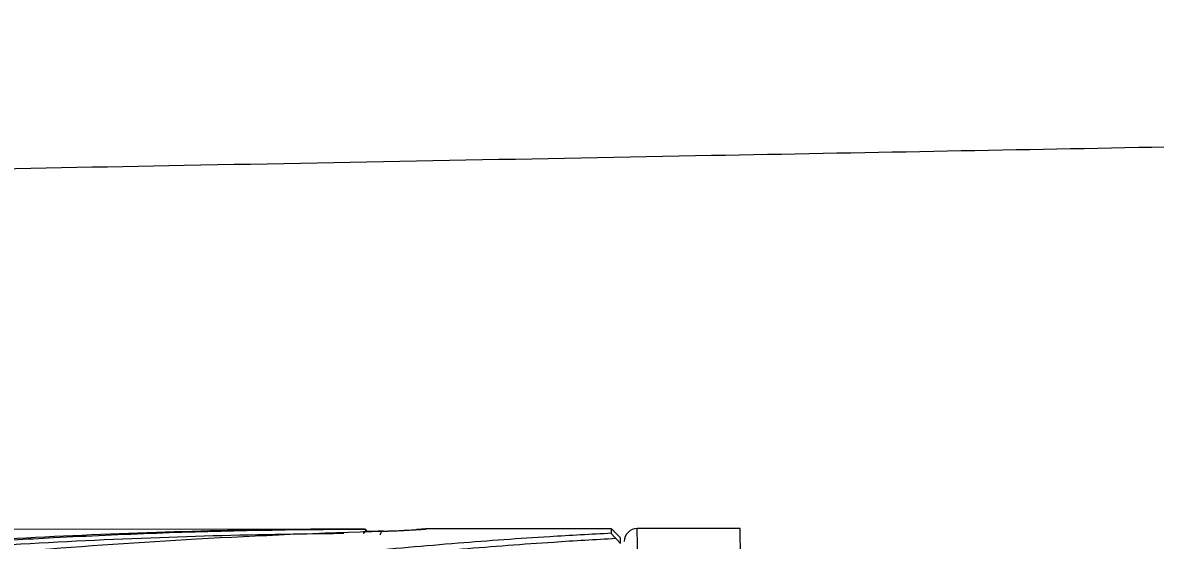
# Model space of a CAD drawing. Extents: x 16539 to 19738, y -91 to 2224.
# Drawn here: x 17740.02 to 17766.42, y 1947.58 to 1959.64 of the extents above; entities that cross this region are included whole.
import ezdxf

# ---------------------------------------------------------------- set-up
doc = ezdxf.new("R2010")
doc.units = 0
doc.header["$LTSCALE"] = 10
doc.header["$MEASUREMENT"] = 0
doc.header["$PDMODE"] = 3
doc.header["$PDSIZE"] = -10
doc.layers.get('0').update_dxf_attribs({"linetype": 'CONTINUOUS'})
doc.layers.get('DEFPOINTS').update_dxf_attribs({"linetype": 'CONTINUOUS'})
doc.layers.add('1', color=7, linetype='CONTINUOUS')
doc.styles.add('Daelim Dimension', font='NanumGothic.ttf')
doc.dimstyles.new('DEFAULT', dxfattribs={"dimscale": 2, "dimtxt": 2, "dimasz": 2, "dimexe": 0, "dimexo": 2, "dimgap": 1, "dimtad": 1, "dimdec": 1, "dimzin": 9, "dimdsep": 46, "dimtxsty": 'Daelim Dimension', "dimcen": 0.5, "dimclrd": 5, "dimclre": 5, "dimclrt": 256, "dimadec": 1, "dimazin": 0, "dimtfac": 1, "dimtdec": 1, "dimtix": 1, "dimtmove": 0, "dimatfit": 3, "dimfxl": 1, "dimtolj": 1, "dimtzin": 1, "dimlwd": 9, "dimlwe": 9, "dimarcsym": 0})

# ---------------------------------------------------------------- blocks, each defined once
blk = doc.blocks.new('*D22')
at = {"color": 5, "lineweight": 9, "ltscale": 0.5, "transparency": 16777216}
for p, q in [((17622.78, 2064.783), (18054.86, 2064.783)), ((18052.86, 1462.432), (18052.86, 2056.783)), ((17517.576, 1454.432), (18054.86, 1454.432))]:
    blk.add_line(p, q, dxfattribs=at)
at = {"color": 5, "ltscale": 0.5, "transparency": 16777216}
for points in [[(18051.527, 2056.783), (18054.193, 2056.783), (18052.86, 2064.783)], [(18051.527, 1462.432), (18054.193, 1462.432), (18052.86, 1454.432)]]:
    blk.add_solid(points, dxfattribs=at)
at = {"layer": 'DEFPOINTS', "color": 0, "ltscale": 0.5, "transparency": 16777216}
for p in [(17618.78, 2064.783), (18052.86, 2064.783), (17513.576, 1454.432)]:
    blk.add_point(p, dxfattribs=at)
at = {"color": 7, "ltscale": 0.5, "transparency": 16777216, "insert": (18039.973, 1759.608), "char_height": 20, "attachment_point": 5, "rotation": 90, "style": 'Daelim Dimension'}
blk.add_mtext('\\A1;610', dxfattribs=at)
blk = doc.blocks.new('*D27')
at = {"color": 5, "lineweight": 9, "ltscale": 0.5, "transparency": 16777216}
for p, q in [((17546.676, 2064.9), (17895.751, 2064.9)), ((17893.751, 1615.973), (17893.751, 2056.9)), ((17517.701, 1607.973), (17895.751, 1607.973))]:
    blk.add_line(p, q, dxfattribs=at)
at = {"color": 5, "ltscale": 0.5, "transparency": 16777216}
for points in [[(17892.418, 2056.9), (17895.085, 2056.9), (17893.751, 2064.9)], [(17892.418, 1615.973), (17895.085, 1615.973), (17893.751, 1607.973)]]:
    blk.add_solid(points, dxfattribs=at)
at = {"layer": 'DEFPOINTS', "color": 0, "ltscale": 0.5, "transparency": 16777216}
for p in [(17542.676, 2064.9), (17893.751, 2064.9), (17513.701, 1607.973)]:
    blk.add_point(p, dxfattribs=at)
at = {"color": 7, "ltscale": 0.5, "transparency": 16777216, "insert": (17880.979, 1836.436), "char_height": 20, "attachment_point": 5, "rotation": 90, "style": 'Daelim Dimension'}
blk.add_mtext('\\A1;457', dxfattribs=at)

msp = doc.modelspace()

# ---------------------------------------------------------------- linework, layer by layer
at = {"layer": '1', "color": 7, "linetype": 'Continuous', "lineweight": 18}
for p, q in [((17747.804, 1947.846), (17739.413, 1947.833)), ((17753.743, 1947.855), (17749.413, 1947.849)), ((17753.956, 1947.644), (17753.743, 1947.855)), ((17756.743, 1947.86), (17754.343, 1947.856))]:
    msp.add_line(p, q, dxfattribs=at)
for centre, major_axis, ratio, start_param, end_param in [((17753.776, 1926.855), (0.033, -21), 0.00156, 3.040098, 3.14159), ((17754.344, 1947.556), (0, -0.3), 0.999999, 3.141593, 4.712389), ((17754.376, 1926.856), (-0.033, 21), 0.00156, 3.141593, 6.276937), ((17754.376, 1926.856), (-0.033, 21), 0.00156, 6.276937, 6.283185), ((17756.776, 1926.86), (0.033, -21), 0.00156, 0.004399, 3.141593), ((17753.988, 1926.856), (0.033, -20.788), 0.00156, 3.026454, 3.14159)]:
    msp.add_ellipse(centre, major_axis=major_axis, ratio=ratio, start_param=start_param, end_param=end_param, dxfattribs=at)
for points, knots in [([(17623.617, 1954.064), (17623.836, 1954.068), (17626.13, 1954.111), (17630.46, 1954.193), (17636.797, 1954.312), (17645.208, 1954.47), (17656.423, 1954.681), (17669.132, 1954.92), (17680.59, 1955.135), (17690.283, 1955.317), (17700.402, 1955.507), (17710.85, 1955.704), (17721.531, 1955.904), (17732.563, 1956.111), (17744.161, 1956.329), (17755.571, 1956.544), (17766.626, 1956.751), (17777.104, 1956.948), (17787.538, 1957.144), (17797.639, 1957.334), (17806.593, 1957.502), (17814.313, 1957.648), (17820.763, 1957.769), (17825.69, 1957.862), (17829.104, 1957.927), (17831.074, 1957.964), (17831.55, 1957.973), (17831.546, 1957.973)], [0, 0, 0, 0, 0.003934, 0.041175, 0.074983, 0.107244, 0.171067, 0.235526, 0.272459, 0.309635, 0.347074, 0.384781, 0.422744, 0.461008, 0.501856, 0.546437, 0.58477, 0.625473, 0.66858, 0.71415, 0.762209, 0.804197, 0.84801, 0.89369, 0.929062, 0.965277, 1, 1, 1, 1]), ([(17712.593, 1941.894), (17712.617, 1941.903), (17713.032, 1942.048), (17713.875, 1942.334), (17715.162, 1942.748), (17716.566, 1943.173), (17718.096, 1943.607), (17719.763, 1944.048), (17721.581, 1944.494), (17723.566, 1944.942), (17725.737, 1945.388), (17728.117, 1945.827), (17730.729, 1946.255), (17733.606, 1946.662), (17736.782, 1947.04), (17740.304, 1947.374), (17744.224, 1947.645), (17746.978, 1947.759), (17748.43, 1947.798)], [0, 0, 0, 0, 0.002072, 0.035968, 0.072811, 0.112793, 0.156152, 0.203178, 0.254251, 0.309821, 0.370386, 0.436502, 0.508863, 0.588303, 0.675808, 0.772484, 0.880035, 1, 1, 1, 1]), ([(17747.988, 1947.846), (17747.476, 1947.846), (17745.858, 1947.837), (17743.087, 1947.778), (17739.755, 1947.63), (17736.558, 1947.414), (17733.623, 1947.151), (17730.936, 1946.855), (17728.697, 1946.562), (17727.35, 1946.363), (17726.826, 1946.282)], [0, 0, 0, 0, 0.072336, 0.228455, 0.391459, 0.543336, 0.68104, 0.807743, 0.925103, 1, 1, 1, 1]), ([(17738.841, 1947.537), (17739.474, 1947.578), (17740.107, 1947.615), (17741.539, 1947.689), (17742.338, 1947.724), (17744.735, 1947.809), (17746.335, 1947.84), (17747.935, 1947.846)], [0, 0, 0, 0, 0.209069, 0.209069, 0.472713, 0.472713, 1, 1, 1, 1]), ([(17747.935, 1947.846), (17747.94, 1947.846), (17747.945, 1947.846), (17747.955, 1947.846), (17747.96, 1947.846), (17747.969, 1947.846), (17747.974, 1947.846), (17747.981, 1947.846), (17747.985, 1947.846), (17747.988, 1947.846)], [0, 0, 0, 0, 0.25, 0.25, 0.5, 0.5, 0.75, 0.75, 1, 1, 1, 1]), ([(17747.988, 1947.846), (17747.989, 1947.846), (17747.992, 1947.846), (17747.995, 1947.846), (17747.998, 1947.846), (17748, 1947.845), (17748.003, 1947.845), (17748.005, 1947.844), (17748.007, 1947.843), (17748.009, 1947.842), (17748.011, 1947.841), (17748.012, 1947.84), (17748.013, 1947.839), (17748.014, 1947.837), (17748.015, 1947.836), (17748.016, 1947.834), (17748.016, 1947.832), (17748.017, 1947.83), (17748.017, 1947.828), (17748.017, 1947.826), (17748.017, 1947.824), (17748.016, 1947.821), (17748.015, 1947.819), (17748.014, 1947.814), (17748.011, 1947.808), (17748.007, 1947.799), (17748.001, 1947.79), (17747.994, 1947.782), (17747.989, 1947.774), (17747.984, 1947.769), (17747.979, 1947.763), (17747.974, 1947.756), (17747.967, 1947.75), (17747.962, 1947.745), (17747.959, 1947.743)], [0, 0, 0, 0, 0.021373, 0.042838, 0.064276, 0.085578, 0.106668, 0.127599, 0.148455, 0.169312, 0.190233, 0.211241, 0.232355, 0.253591, 0.274969, 0.296514, 0.318251, 0.340201, 0.362392, 0.384878, 0.407718, 0.430972, 0.454696, 0.478893, 0.546695, 0.613419, 0.68074, 0.749196, 0.787216, 0.826186, 0.866096, 0.907701, 0.951968, 1, 1, 1, 1]), ([(17748.43, 1947.798), (17748.435, 1947.798), (17748.446, 1947.798), (17748.463, 1947.799), (17748.481, 1947.799), (17748.501, 1947.8), (17748.521, 1947.801), (17748.542, 1947.801), (17748.564, 1947.802), (17748.587, 1947.803), (17748.639, 1947.805), (17748.705, 1947.807), (17748.777, 1947.81), (17748.827, 1947.812), (17748.864, 1947.814), (17748.894, 1947.816), (17748.918, 1947.817), (17748.936, 1947.818), (17748.957, 1947.819), (17748.991, 1947.821), (17749.044, 1947.824), (17749.097, 1947.827), (17749.144, 1947.83), (17749.178, 1947.832), (17749.211, 1947.834), (17749.241, 1947.836), (17749.269, 1947.837), (17749.294, 1947.839), (17749.316, 1947.841), (17749.333, 1947.842), (17749.344, 1947.843), (17749.353, 1947.843), (17749.362, 1947.844), (17749.373, 1947.845), (17749.384, 1947.845), (17749.394, 1947.846), (17749.404, 1947.847), (17749.412, 1947.848), (17749.418, 1947.848), (17749.422, 1947.848), (17749.425, 1947.849), (17749.424, 1947.849), (17749.419, 1947.848), (17749.406, 1947.847), (17749.389, 1947.846), (17749.375, 1947.845), (17749.367, 1947.844), (17749.357, 1947.844), (17749.345, 1947.843), (17749.33, 1947.842), (17749.309, 1947.84), (17749.28, 1947.838), (17749.245, 1947.836), (17749.221, 1947.834), (17749.21, 1947.834)], [0, 0, 0, 0, 0.006307, 0.013088, 0.020343, 0.028072, 0.036274, 0.04495, 0.0541, 0.063724, 0.073823, 0.119084, 0.149999, 0.17056, 0.188243, 0.203041, 0.214951, 0.223969, 0.230095, 0.247145, 0.276497, 0.318136, 0.341762, 0.365098, 0.388155, 0.410937, 0.432241, 0.453562, 0.474901, 0.496255, 0.503386, 0.512981, 0.525043, 0.539568, 0.556557, 0.576006, 0.597327, 0.618308, 0.638954, 0.659266, 0.687735, 0.716191, 0.744637, 0.786855, 0.829053, 0.838481, 0.849742, 0.862836, 0.877763, 0.894525, 0.913122, 0.946184, 0.975149, 1, 1, 1, 1]), ([(17753.747, 1947.747), (17753.267, 1947.724), (17752.078, 1947.658), (17750.111, 1947.517), (17747.761, 1947.306), (17745.161, 1947.025), (17742.302, 1946.663), (17739.28, 1946.223), (17736.262, 1945.73), (17733.369, 1945.209), (17730.574, 1944.665), (17727.732, 1944.072), (17724.714, 1943.399), (17722.623, 1942.9), (17721.538, 1942.633)], [0, 0, 0, 0, 0.045754, 0.113175, 0.186286, 0.267334, 0.357136, 0.453469, 0.548754, 0.637391, 0.721464, 0.807217, 0.899927, 1, 1, 1, 1]), ([(17753.85, 1947.624), (17753.367, 1947.598), (17752.174, 1947.527), (17750.203, 1947.377), (17747.85, 1947.157), (17745.248, 1946.867), (17742.387, 1946.495), (17739.363, 1946.046), (17736.343, 1945.544), (17733.449, 1945.016), (17730.654, 1944.465), (17727.811, 1943.866), (17724.792, 1943.186), (17722.702, 1942.684), (17721.617, 1942.415)], [0, 0, 0, 0, 0.045988, 0.113392, 0.186486, 0.267514, 0.357294, 0.453603, 0.548864, 0.63748, 0.721532, 0.807264, 0.899951, 1, 1, 1, 1]), ([(17747.507, 1947.74), (17747.181, 1947.738), (17745.75, 1947.721), (17743.166, 1947.657), (17739.835, 1947.497), (17736.639, 1947.27), (17733.705, 1946.998), (17731.019, 1946.692), (17728.781, 1946.393), (17727.435, 1946.19), (17726.911, 1946.107)], [0, 0, 0, 0, 0.047202, 0.207551, 0.374972, 0.530963, 0.672398, 0.802534, 0.923073, 1, 1, 1, 1]), ([(17753.85, 1947.624), (17753.835, 1947.64), (17753.821, 1947.655), (17753.804, 1947.672), (17753.801, 1947.676), (17753.795, 1947.683), (17753.786, 1947.693), (17753.779, 1947.702), (17753.769, 1947.713), (17753.765, 1947.718), (17753.758, 1947.727), (17753.755, 1947.731), (17753.751, 1947.737), (17753.749, 1947.74), (17753.747, 1947.745), (17753.747, 1947.746), (17753.747, 1947.747)], [0, 0, 0, 0, 0.25, 0.25, 0.3125, 0.3125, 0.375, 0.5, 0.5, 0.625, 0.625, 0.75, 0.75, 0.875, 0.875, 1, 1, 1, 1]), ([(17753.959, 1947.506), (17753.943, 1947.525), (17753.925, 1947.544), (17753.888, 1947.583), (17753.869, 1947.603), (17753.85, 1947.624)], [0, 0, 0, 0, 0.5, 0.5, 1, 1, 1, 1])]:
    msp.add_open_spline(points, degree=3, knots=knots, dxfattribs=at)
for points in [[(17748.426, 1947.798), (17748.269, 1947.794), (17748.112, 1947.789), (17747.955, 1947.785)], [(17748.061, 1947.773), (17748.041, 1947.798), (17748.022, 1947.824), (17748.005, 1947.852)]]:
    msp.add_open_spline(points, degree=3, dxfattribs=at)
at = {"layer": '1', "color": 7, "linetype": 'Continuous', "lineweight": 13}
msp.add_open_spline([(17748.351, 1947.709), (17748.356, 1947.724), (17748.361, 1947.738), (17748.373, 1947.761), (17748.38, 1947.771), (17748.394, 1947.787), (17748.401, 1947.792), (17748.415, 1947.799), (17748.423, 1947.799), (17748.43, 1947.798)], degree=3, knots=[0, 0, 0, 0, 0.25, 0.25, 0.5, 0.5, 0.75, 0.75, 1, 1, 1, 1], dxfattribs=at)

# ---------------------------------------------------------------- dimensions: what is measured, and where the dimension line sits
at = {"color": 5, "ltscale": 0.5}
for base, p1, p2, picture, middle in [((18052.86, 2064.783), (17513.576, 1454.432), (17618.78, 2064.783), '*D22', (18039.973, 1759.608)), ((17893.751, 2064.9), (17513.701, 1607.973), (17542.676, 2064.9), '*D27', (17880.979, 1836.436))]:
    dim = msp.add_linear_dim(base=base, p1=p1, p2=p2, angle=90, dimstyle='DEFAULT', override={"dimtxt": 10, "dimasz": 4, "dimexe": 1, "dimdec": 0, "dimclrt": 7}, dxfattribs=at)
    dim.commit()
    dim.dimension.update_dxf_attribs({"geometry": picture, "text_midpoint": middle})

doc.saveas('drawing.dxf')
